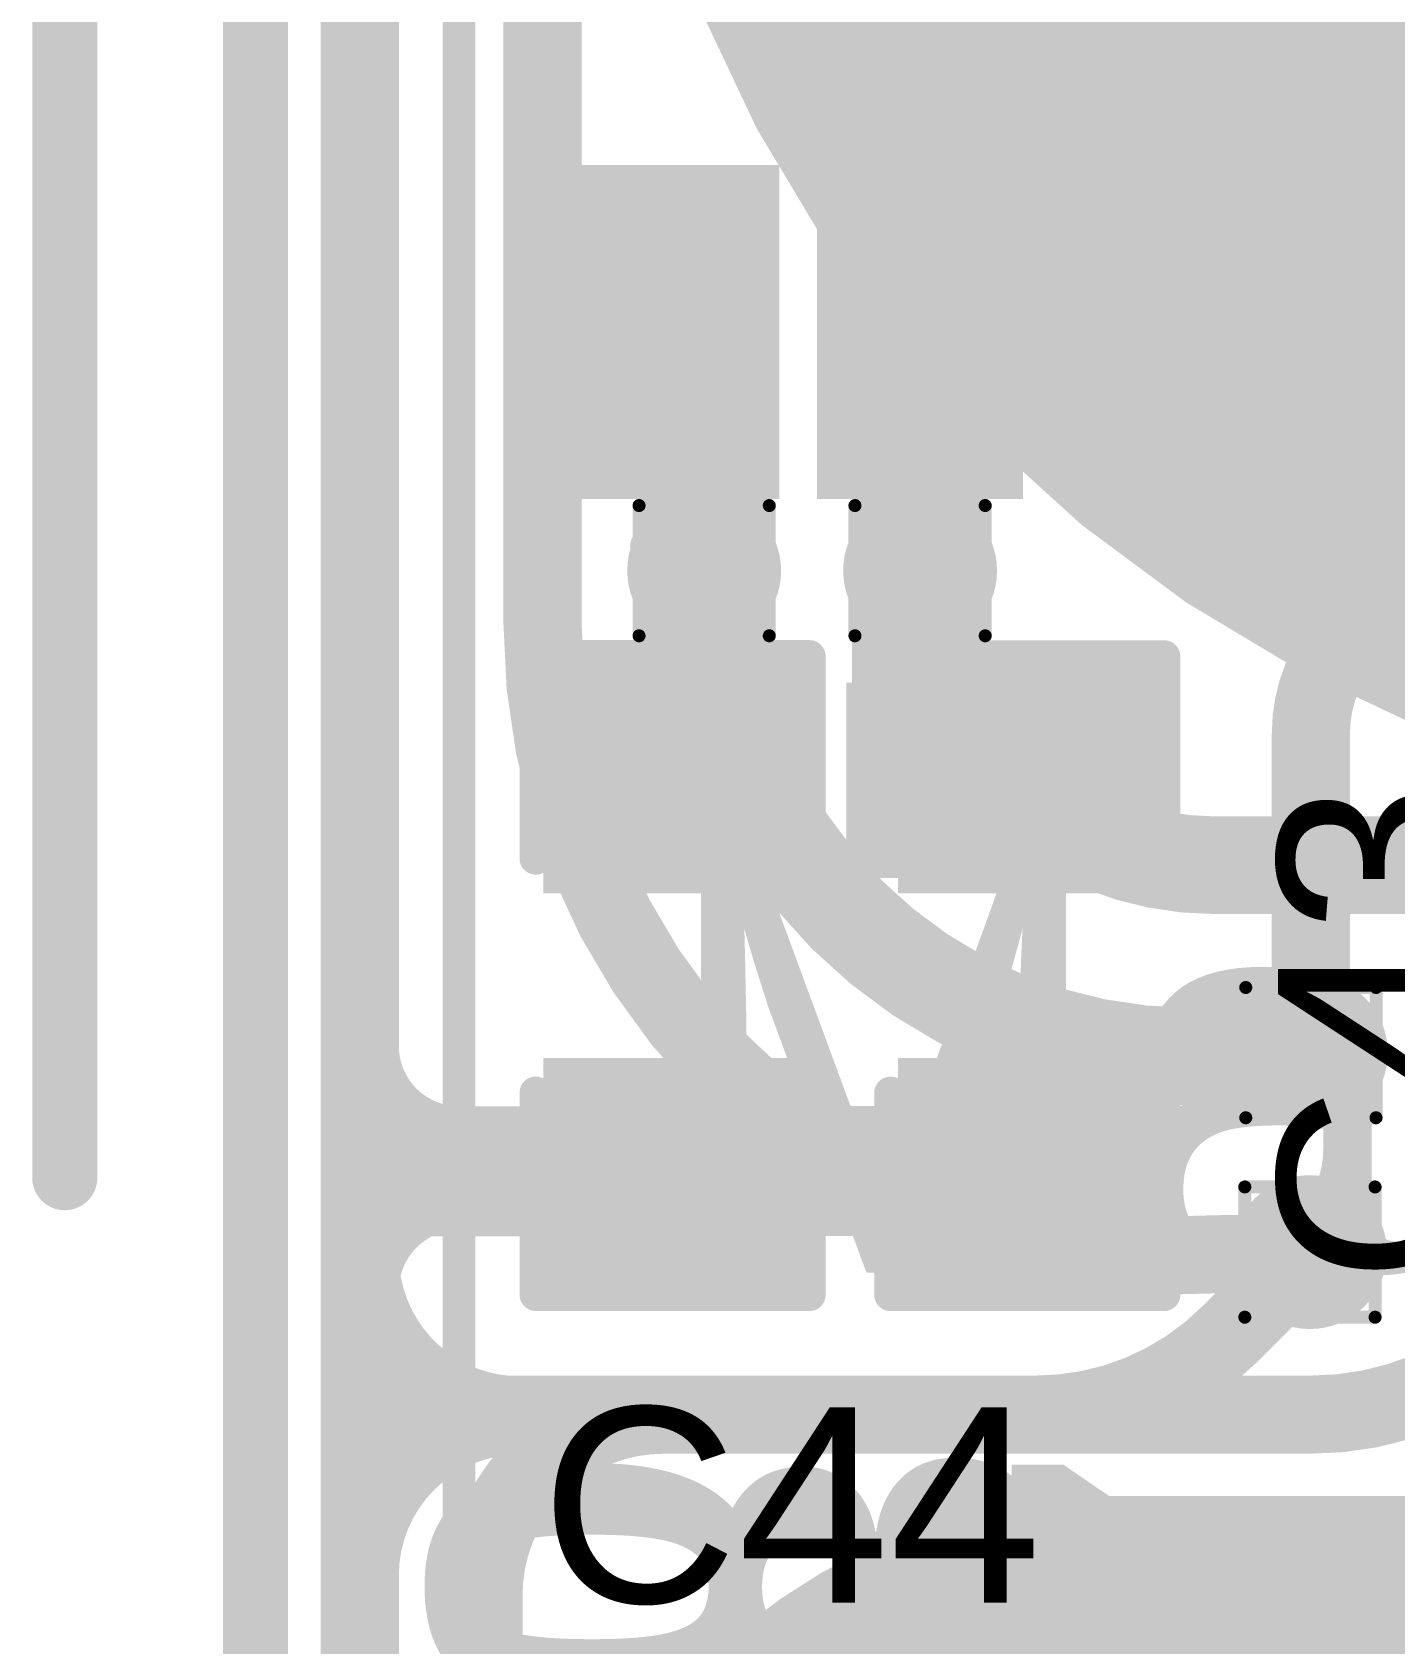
# Model space of a CAD drawing. Header units: inches. Extents: x -17 to 443, y -40 to 218.
# Drawn here: x -2.65 to 2.66, y 15.25 to 21.54 of the extents above; entities that cross this region are included whole.
import ezdxf

# ---------------------------------------------------------------- set-up
doc = ezdxf.new("R2010")
doc.units = ezdxf.units.IN
for name, color, linetype in [('Board Outline', 216, 'Continuous'), ('Bottom Layer', 5, 'Continuous'), ('Bottom Overlay', 54, 'Continuous'), ('Bottom Paste', 16, 'Continuous'), ('Bottom Solder', 6, 'Continuous'), ('Dimension', 6, 'Continuous'), ('Drill Drawing', 1, 'Continuous'), ('Fabrication', 76, 'Continuous'), ('Top Layer', 1, 'Continuous'), ('Top Overlay', 2, 'Continuous'), ('Top Paste', 8, 'Continuous'), ('Top Solder', 216, 'Continuous'), ('Via Holes', 16, 'Continuous')]:
    doc.layers.add(name, color=color, linetype=linetype)
doc.styles.add('Arial', font='', dxfattribs={"height": 0.2})
doc.styles.add('Arial Black_Bold', font='', dxfattribs={"height": 0.2})
doc.styles.get('Arial').set_extended_font_data('Arial')
doc.styles.get('Arial Black_Bold').set_extended_font_data('Arial Black', bold=True)

# ---------------------------------------------------------------- blocks, each defined once
blk = doc.blocks.new('SEMG_PAD_B_64')
at = {"layer": 'Bottom Layer'}
h = blk.add_hatch(color=5, dxfattribs=at)
edge = h.paths.add_edge_path()
edge.add_arc((-3.14997338, 0.0128143), 2.09999834, 90, 270)
edge.add_line((-3.14997338, -2.08718404), (3.150029259999999, -2.08718404))
edge.add_arc((3.15002926, 0.0128143), 2.09999834, 270, 450)
edge.add_line((3.15002926, 2.11281264), (-3.14997338, 2.11281264))
h = blk.add_hatch(color=5, dxfattribs=at)
edge = h.paths.add_edge_path()
edge.add_arc((2.794e-05, -9.98718602), 5.00000016, 0, 360)
at = {"layer": 'Bottom Paste'}
h = blk.add_hatch(color=16, dxfattribs=at)
edge = h.paths.add_edge_path()
edge.add_arc((-3.14997338, 0.0128143), 2.09999834, 90, 270)
edge.add_line((-3.14997338, -2.08718404), (3.150029259999999, -2.08718404))
edge.add_arc((3.15002926, 0.0128143), 2.09999834, 270, 450)
edge.add_line((3.15002926, 2.11281264), (-3.14997338, 2.11281264))
h = blk.add_hatch(color=16, dxfattribs=at)
edge = h.paths.add_edge_path()
edge.add_arc((2.794e-05, -9.98718602), 5.00000016, 0, 360)
at = {"layer": 'Bottom Solder'}
h = blk.add_hatch(color=6, dxfattribs=at)
edge = h.paths.add_edge_path()
edge.add_arc((-3.14997338, 0.0128143), 2.20159834, 90, 270)
edge.add_line((-3.14997338, -2.18878404), (3.150029259999999, -2.18878404))
edge.add_arc((3.15002926, 0.0128143), 2.20159834, 270, 450)
edge.add_line((3.15002926, 2.21441264), (-3.14997338, 2.21441264))
h = blk.add_hatch(color=6, dxfattribs=at)
edge = h.paths.add_edge_path()
edge.add_arc((2.794e-05, -9.98718602), 5.10160016, 0, 360)
at = {"layer": 'Bottom Overlay'}
blk.add_lwpolyline([(5.683262699999999, 10.96579468, 0.127, 0.127, 0), (5.683262699999999, -10.96562958, 0.127, 0.127, 0)], format="xyseb", dxfattribs=at)
blk = doc.blocks.new('SOT_23_5_69')
at = {"layer": 'Top Layer'}
for points in [[(-1.85000011, 1.25000004), (-0.74999977, 1.25000004), (-0.74999977, 0.65000124), (-1.85000011, 0.65000124)], [(0.74999977, 1.25000004), (1.85000011, 1.25000004), (1.85000011, 0.65000124), (0.74999977, 0.65000124)], [(-1.85000011, 0.2999994), (-0.74999977, 0.2999994), (-0.74999977, -0.2999994), (-1.85000011, -0.2999994)], [(-1.85000011, -0.65000124), (-0.74999977, -0.65000124), (-0.74999977, -1.25000004), (-1.85000011, -1.25000004)], [(0.74999977, -0.65000124), (1.85000011, -0.65000124), (1.85000011, -1.25000004), (0.74999977, -1.25000004)]]:
    blk.add_hatch(color=1, dxfattribs=at).paths.add_polyline_path(points)
at = {"layer": 'Top Paste'}
for points in [[(-1.85000011, 1.25000004), (-0.74999977, 1.25000004), (-0.74999977, 0.65000124), (-1.85000011, 0.65000124)], [(0.74999977, 1.25000004), (1.85000011, 1.25000004), (1.85000011, 0.65000124), (0.74999977, 0.65000124)], [(-1.85000011, 0.2999994), (-0.74999977, 0.2999994), (-0.74999977, -0.2999994), (-1.85000011, -0.2999994)], [(-1.85000011, -0.65000124), (-0.74999977, -0.65000124), (-0.74999977, -1.25000004), (-1.85000011, -1.25000004)], [(0.74999977, -0.65000124), (1.85000011, -0.65000124), (1.85000011, -1.25000004), (0.74999977, -1.25000004)]]:
    blk.add_hatch(color=8, dxfattribs=at).paths.add_polyline_path(points)
at = {"layer": 'Top Solder'}
for points in [[(-1.95160011, 1.35160004), (-0.6483997699999999, 1.35160004), (-0.6483997699999999, 0.54840124), (-1.95160011, 0.54840124)], [(0.6483997699999999, 1.35160004), (1.95160011, 1.35160004), (1.95160011, 0.54840124), (0.6483997699999999, 0.54840124)], [(-1.95160011, 0.4015993999999999), (-0.6483997699999999, 0.4015993999999999), (-0.6483997699999999, -0.4015993999999999), (-1.95160011, -0.4015993999999999)], [(-1.95160011, -0.54840124), (-0.6483997699999999, -0.54840124), (-0.6483997699999999, -1.35160004), (-1.95160011, -1.35160004)], [(0.6483997699999999, -0.54840124), (1.95160011, -0.54840124), (1.95160011, -1.35160004), (0.6483997699999999, -1.35160004)]]:
    blk.add_hatch(color=216, dxfattribs=at).paths.add_polyline_path(points)
at = {"layer": 'Top Overlay'}
for points in [[(-0.87900256, 1.4986, 0.127, 0.127, 0), (-0.87900256, 1.3986002, 0.127, 0.127, 0)], [(-0.87900256, 1.4986, 0.127, 0.127, 0), (0.8735949, 1.4986, 0.127, 0.127, 0)], [(0.8735949, 1.4986, 0.127, 0.127, 0), (0.8735974400000001, 1.3986002, 0.127, 0.127, 0)], [(-2.1336, 1.0668, 0.127, 0.127, 0), (-2.1336, 0.8128, 0.127, 0.127, 0)], [(-2.1336, 1.0668, 0.127, 0.127, 0), (-2.0066, 0.9397999999999999, 0.127, 0.127, 0)], [(-2.0066, 0.9397999999999999, 0.127, 0.127, 0), (-2.1336, 0.8128, 0.127, 0.127, 0)], [(0.88000078, 0.43999912, 0.127, 0.127, 0), (0.8800033199999999, -0.41800018, 0.127, 0.127, 0)], [(-0.87900256, -1.3986002, 0.127, 0.127, 0), (-0.87900256, -1.4986, 0.127, 0.127, 0)], [(0.8735974400000001, -1.3986002, 0.127, 0.127, 0), (0.8735949, -1.4986, 0.127, 0.127, 0)], [(-0.87900256, -1.4986, 0.127, 0.127, 0), (0.8735949, -1.4986, 0.127, 0.127, 0)]]:
    blk.add_lwpolyline(points, format="xyseb", dxfattribs=at)
for points in [[(-0.9107525599999998, 1.4986, 0.0635, 0.0635, 1), (-0.8472525599999999, 1.4986, 0.0635, 0.0635, 1)], [(-0.9107525599999998, 1.4986, 0.0635, 0.0635, 1), (-0.8472525599999999, 1.4986, 0.0635, 0.0635, 1)], [(0.8418448999999999, 1.4986, 0.0635, 0.0635, 1), (0.9053449, 1.4986, 0.0635, 0.0635, 1)], [(0.8418448999999999, 1.4986, 0.0635, 0.0635, 1), (0.9053449, 1.4986, 0.0635, 0.0635, 1)], [(-0.9107525599999998, 1.3986002, 0.0635, 0.0635, 1), (-0.8472525599999999, 1.3986002, 0.0635, 0.0635, 1)], [(0.84184744, 1.3986002, 0.0635, 0.0635, 1), (0.9053474399999999, 1.3986002, 0.0635, 0.0635, 1)], [(-2.16535, 1.0668, 0.0635, 0.0635, 1), (-2.10185, 1.0668, 0.0635, 0.0635, 1)], [(-2.16535, 1.0668, 0.0635, 0.0635, 1), (-2.10185, 1.0668, 0.0635, 0.0635, 1)], [(-2.03835, 0.9397999999999999, 0.0635, 0.0635, 1), (-1.97485, 0.9397999999999999, 0.0635, 0.0635, 1)], [(-2.03835, 0.9397999999999999, 0.0635, 0.0635, 1), (-1.97485, 0.9397999999999999, 0.0635, 0.0635, 1)], [(-2.16535, 0.8128, 0.0635, 0.0635, 1), (-2.10185, 0.8128, 0.0635, 0.0635, 1)], [(-2.16535, 0.8128, 0.0635, 0.0635, 1), (-2.10185, 0.8128, 0.0635, 0.0635, 1)], [(0.84825078, 0.43999912, 0.0635, 0.0635, 1), (0.91175078, 0.43999912, 0.0635, 0.0635, 1)], [(0.8482533200000001, -0.41800018, 0.0635, 0.0635, 1), (0.9117533199999999, -0.41800018, 0.0635, 0.0635, 1)], [(-0.9107525599999998, -1.3986002, 0.0635, 0.0635, 1), (-0.8472525599999999, -1.3986002, 0.0635, 0.0635, 1)], [(0.84184744, -1.3986002, 0.0635, 0.0635, 1), (0.9053474399999999, -1.3986002, 0.0635, 0.0635, 1)], [(-0.9107525599999998, -1.4986, 0.0635, 0.0635, 1), (-0.8472525599999999, -1.4986, 0.0635, 0.0635, 1)], [(-0.9107525599999998, -1.4986, 0.0635, 0.0635, 1), (-0.8472525599999999, -1.4986, 0.0635, 0.0635, 1)], [(0.8418448999999999, -1.4986, 0.0635, 0.0635, 1), (0.9053449, -1.4986, 0.0635, 0.0635, 1)], [(0.8418448999999999, -1.4986, 0.0635, 0.0635, 1), (0.9053449, -1.4986, 0.0635, 0.0635, 1)]]:
    blk.add_lwpolyline(points, format="xyseb", close=True, dxfattribs=at)
blk = doc.blocks.new('T____P____SMD_3_P____204')
at = {"layer": 'Top Solder'}
h = blk.add_hatch(color=216, dxfattribs=at)
edge = h.paths.add_edge_path()
edge.add_arc((-0.9999992699999999, 0), 1.10160054, 90, 270)
edge.add_line((-0.9999992700000001, -1.10160054), (0.9999992699999997, -1.10160054))
edge.add_arc((0.9999992699999999, 0), 1.10160054, 270, 450)
edge.add_line((0.99999927, 1.10160054), (-0.9999992699999998, 1.10160054))
blk = doc.blocks.new('C___0603_219')
at = {"layer": 'Top Layer'}
for points in [[(-0.3809999999999999, 0.4445), (-0.3809999999999999, -0.4445), (-1.143, -0.4445), (-1.143, 0.4445)], [(1.143, 0.4445), (1.143, -0.4445), (0.3809999999999999, -0.4445), (0.3809999999999999, 0.4445)]]:
    blk.add_hatch(color=1, dxfattribs=at).paths.add_polyline_path(points)
at = {"layer": 'Top Paste'}
for points in [[(-0.3809999999999999, 0.4445), (-0.3809999999999999, -0.4445), (-1.143, -0.4445), (-1.143, 0.4445)], [(1.143, 0.4445), (1.143, -0.4445), (0.3809999999999999, -0.4445), (0.3809999999999999, 0.4445)]]:
    blk.add_hatch(color=8, dxfattribs=at).paths.add_polyline_path(points)
at = {"layer": 'Top Solder'}
for points in [[(-0.3210001199999999, 0.50449988), (-0.3210001199999999, -0.50449988), (-1.20299988, -0.50449988), (-1.20299988, 0.50449988)], [(1.20299988, 0.50449988), (1.20299988, -0.50449988), (0.3210001199999999, -0.50449988), (0.3210001199999999, 0.50449988)]]:
    blk.add_hatch(color=216, dxfattribs=at).paths.add_polyline_path(points)
at = {"layer": 'Top Overlay'}
for points in [[(-0.4571999999999999, 0.5334, 0.127, 0.127, 0), (-1.2446, 0.5334, 0.127, 0.127, 0)], [(-1.2446, -0.5334, 0.127, 0.127, 0), (-1.2446, 0.5334, 0.127, 0.127, 0)], [(1.2446, 0.5334, 0.127, 0.127, 0), (0.4571999999999999, 0.5334, 0.127, 0.127, 0)], [(1.2446, -0.5334, 0.127, 0.127, 0), (1.2446, 0.5334, 0.127, 0.127, 0)], [(-0.4571999999999999, -0.5334, 0.127, 0.127, 0), (-1.2446, -0.5334, 0.127, 0.127, 0)], [(1.2446, -0.5334, 0.127, 0.127, 0), (0.4571999999999999, -0.5334, 0.127, 0.127, 0)]]:
    blk.add_lwpolyline(points, format="xyseb", dxfattribs=at)
for points in [[(-1.27635, 0.5334, 0.0635, 0.0635, 1), (-1.21285, 0.5334, 0.0635, 0.0635, 1)], [(-1.27635, 0.5334, 0.0635, 0.0635, 1), (-1.21285, 0.5334, 0.0635, 0.0635, 1)], [(-0.4889499999999999, 0.5334, 0.0635, 0.0635, 1), (-0.42545, 0.5334, 0.0635, 0.0635, 1)], [(0.42545, 0.5334, 0.0635, 0.0635, 1), (0.4889499999999999, 0.5334, 0.0635, 0.0635, 1)], [(1.21285, 0.5334, 0.0635, 0.0635, 1), (1.27635, 0.5334, 0.0635, 0.0635, 1)], [(1.21285, 0.5334, 0.0635, 0.0635, 1), (1.27635, 0.5334, 0.0635, 0.0635, 1)], [(-1.27635, -0.5334, 0.0635, 0.0635, 1), (-1.21285, -0.5334, 0.0635, 0.0635, 1)], [(-1.27635, -0.5334, 0.0635, 0.0635, 1), (-1.21285, -0.5334, 0.0635, 0.0635, 1)], [(-0.4889499999999999, -0.5334, 0.0635, 0.0635, 1), (-0.42545, -0.5334, 0.0635, 0.0635, 1)], [(0.42545, -0.5334, 0.0635, 0.0635, 1), (0.4889499999999999, -0.5334, 0.0635, 0.0635, 1)], [(1.21285, -0.5334, 0.0635, 0.0635, 1), (1.27635, -0.5334, 0.0635, 0.0635, 1)], [(1.21285, -0.5334, 0.0635, 0.0635, 1), (1.27635, -0.5334, 0.0635, 0.0635, 1)]]:
    blk.add_lwpolyline(points, format="xyseb", close=True, dxfattribs=at)
blk = doc.blocks.new('C___0603_220')
at = {"layer": 'Top Layer'}
for points in [[(-0.3809999999999999, 0.4445), (-0.3809999999999999, -0.4445), (-1.143, -0.4445), (-1.143, 0.4445)], [(1.143, 0.4445), (1.143, -0.4445), (0.3809999999999999, -0.4445), (0.3809999999999999, 0.4445)]]:
    blk.add_hatch(color=1, dxfattribs=at).paths.add_polyline_path(points)
at = {"layer": 'Top Paste'}
for points in [[(-0.3809999999999999, 0.4445), (-0.3809999999999999, -0.4445), (-1.143, -0.4445), (-1.143, 0.4445)], [(1.143, 0.4445), (1.143, -0.4445), (0.3809999999999999, -0.4445), (0.3809999999999999, 0.4445)]]:
    blk.add_hatch(color=8, dxfattribs=at).paths.add_polyline_path(points)
at = {"layer": 'Top Solder'}
for points in [[(-0.3210001199999999, 0.50449988), (-0.3210001199999999, -0.50449988), (-1.20299988, -0.50449988), (-1.20299988, 0.50449988)], [(1.20299988, 0.50449988), (1.20299988, -0.50449988), (0.3210001199999999, -0.50449988), (0.3210001199999999, 0.50449988)]]:
    blk.add_hatch(color=216, dxfattribs=at).paths.add_polyline_path(points)
at = {"layer": 'Top Overlay'}
for points in [[(-1.2446, 0.5334, 0.127, 0.127, 0), (-1.2446, -0.5334, 0.127, 0.127, 0)], [(-1.2446, 0.5334, 0.127, 0.127, 0), (-0.4571999999999999, 0.5334, 0.127, 0.127, 0)], [(0.4571999999999999, 0.5334, 0.127, 0.127, 0), (1.2446, 0.5334, 0.127, 0.127, 0)], [(1.2446, 0.5334, 0.127, 0.127, 0), (1.2446, -0.5334, 0.127, 0.127, 0)], [(-1.2446, -0.5334, 0.127, 0.127, 0), (-0.4571999999999999, -0.5334, 0.127, 0.127, 0)], [(0.4571999999999999, -0.5334, 0.127, 0.127, 0), (1.2446, -0.5334, 0.127, 0.127, 0)]]:
    blk.add_lwpolyline(points, format="xyseb", dxfattribs=at)
for points in [[(-1.27635, 0.5334, 0.0635, 0.0635, 1), (-1.21285, 0.5334, 0.0635, 0.0635, 1)], [(-1.27635, 0.5334, 0.0635, 0.0635, 1), (-1.21285, 0.5334, 0.0635, 0.0635, 1)], [(-0.4889499999999999, 0.5334, 0.0635, 0.0635, 1), (-0.42545, 0.5334, 0.0635, 0.0635, 1)], [(0.42545, 0.5334, 0.0635, 0.0635, 1), (0.4889499999999999, 0.5334, 0.0635, 0.0635, 1)], [(1.21285, 0.5334, 0.0635, 0.0635, 1), (1.27635, 0.5334, 0.0635, 0.0635, 1)], [(1.21285, 0.5334, 0.0635, 0.0635, 1), (1.27635, 0.5334, 0.0635, 0.0635, 1)], [(-1.27635, -0.5334, 0.0635, 0.0635, 1), (-1.21285, -0.5334, 0.0635, 0.0635, 1)], [(-1.27635, -0.5334, 0.0635, 0.0635, 1), (-1.21285, -0.5334, 0.0635, 0.0635, 1)], [(-0.4889499999999999, -0.5334, 0.0635, 0.0635, 1), (-0.42545, -0.5334, 0.0635, 0.0635, 1)], [(0.42545, -0.5334, 0.0635, 0.0635, 1), (0.4889499999999999, -0.5334, 0.0635, 0.0635, 1)], [(1.21285, -0.5334, 0.0635, 0.0635, 1), (1.27635, -0.5334, 0.0635, 0.0635, 1)], [(1.21285, -0.5334, 0.0635, 0.0635, 1), (1.27635, -0.5334, 0.0635, 0.0635, 1)]]:
    blk.add_lwpolyline(points, format="xyseb", close=True, dxfattribs=at)
blk = doc.blocks.new('C___0603_221')
at = {"layer": 'Top Layer'}
for points in [[(-0.3809999999999999, 0.4445), (-0.3809999999999999, -0.4445), (-1.143, -0.4445), (-1.143, 0.4445)], [(1.143, 0.4445), (1.143, -0.4445), (0.3809999999999999, -0.4445), (0.3809999999999999, 0.4445)]]:
    blk.add_hatch(color=1, dxfattribs=at).paths.add_polyline_path(points)
at = {"layer": 'Top Paste'}
for points in [[(-0.3809999999999999, 0.4445), (-0.3809999999999999, -0.4445), (-1.143, -0.4445), (-1.143, 0.4445)], [(1.143, 0.4445), (1.143, -0.4445), (0.3809999999999999, -0.4445), (0.3809999999999999, 0.4445)]]:
    blk.add_hatch(color=8, dxfattribs=at).paths.add_polyline_path(points)
at = {"layer": 'Top Solder'}
for points in [[(-0.3210001199999999, 0.50449988), (-0.3210001199999999, -0.50449988), (-1.20299988, -0.50449988), (-1.20299988, 0.50449988)], [(1.20299988, 0.50449988), (1.20299988, -0.50449988), (0.3210001199999999, -0.50449988), (0.3210001199999999, 0.50449988)]]:
    blk.add_hatch(color=216, dxfattribs=at).paths.add_polyline_path(points)
at = {"layer": 'Top Overlay'}
for points in [[(-1.2446, 0.5334, 0.127, 0.127, 0), (-0.4571999999999999, 0.5334, 0.127, 0.127, 0)], [(-1.2446, 0.5334, 0.127, 0.127, 0), (-1.2446, -0.5334, 0.127, 0.127, 0)], [(0.4571999999999999, 0.5334, 0.127, 0.127, 0), (1.2446, 0.5334, 0.127, 0.127, 0)], [(1.2446, 0.5334, 0.127, 0.127, 0), (1.2446, -0.5334, 0.127, 0.127, 0)], [(-1.2446, -0.5334, 0.127, 0.127, 0), (-0.4571999999999999, -0.5334, 0.127, 0.127, 0)], [(0.4571999999999999, -0.5334, 0.127, 0.127, 0), (1.2446, -0.5334, 0.127, 0.127, 0)]]:
    blk.add_lwpolyline(points, format="xyseb", dxfattribs=at)
for points in [[(-1.27635, 0.5334, 0.0635, 0.0635, 1), (-1.21285, 0.5334, 0.0635, 0.0635, 1)], [(-1.27635, 0.5334, 0.0635, 0.0635, 1), (-1.21285, 0.5334, 0.0635, 0.0635, 1)], [(-0.4889499999999999, 0.5334, 0.0635, 0.0635, 1), (-0.42545, 0.5334, 0.0635, 0.0635, 1)], [(0.42545, 0.5334, 0.0635, 0.0635, 1), (0.4889499999999999, 0.5334, 0.0635, 0.0635, 1)], [(1.21285, 0.5334, 0.0635, 0.0635, 1), (1.27635, 0.5334, 0.0635, 0.0635, 1)], [(1.21285, 0.5334, 0.0635, 0.0635, 1), (1.27635, 0.5334, 0.0635, 0.0635, 1)], [(-1.27635, -0.5334, 0.0635, 0.0635, 1), (-1.21285, -0.5334, 0.0635, 0.0635, 1)], [(-1.27635, -0.5334, 0.0635, 0.0635, 1), (-1.21285, -0.5334, 0.0635, 0.0635, 1)], [(-0.4889499999999999, -0.5334, 0.0635, 0.0635, 1), (-0.42545, -0.5334, 0.0635, 0.0635, 1)], [(0.42545, -0.5334, 0.0635, 0.0635, 1), (0.4889499999999999, -0.5334, 0.0635, 0.0635, 1)], [(1.21285, -0.5334, 0.0635, 0.0635, 1), (1.27635, -0.5334, 0.0635, 0.0635, 1)], [(1.21285, -0.5334, 0.0635, 0.0635, 1), (1.27635, -0.5334, 0.0635, 0.0635, 1)]]:
    blk.add_lwpolyline(points, format="xyseb", close=True, dxfattribs=at)

msp = doc.modelspace()

# ---------------------------------------------------------------- hatches: boundary and pattern name
at = {"layer": 'Bottom Layer'}
h = msp.add_hatch(color=5, dxfattribs=at)
edge = h.paths.add_edge_path()
edge.add_arc((-0.02831084, 19.43651942), 0.2999994, 0, 360)
h = msp.add_hatch(color=5, dxfattribs=at)
edge = h.paths.add_edge_path()
edge.add_arc((0.8137347199999999, 19.43651942), 0.2999994, 0, 360)
h = msp.add_hatch(color=5, dxfattribs=at)
edge = h.paths.add_edge_path()
edge.add_arc((2.33773472, 17.5571023), 0.2999994, 0, 360)
h = msp.add_hatch(color=5, dxfattribs=at)
edge = h.paths.add_edge_path()
edge.add_arc((2.33403394, 16.77931366), 0.2999994, 0, 360)
at = {"layer": 'Top Layer'}
for points in [[(-0.43626532, 19.81747624), (0.25668224, 19.81747624), (0.25668224, 20.91747912), (-0.43626532, 20.91747912)], [(0.52559712, 18.23827442), (1.67623236, 18.23827442), (1.67623236, 19.00027442), (0.52559712, 19.00027442)]]:
    msp.add_hatch(color=1, dxfattribs=at).paths.add_polyline_path(points)
h = msp.add_hatch(color=1, dxfattribs=at)
edge = h.paths.add_edge_path()
edge.add_arc((-0.02831084, 19.43651942), 0.2999994, 0, 360)
h = msp.add_hatch(color=1, dxfattribs=at)
edge = h.paths.add_edge_path()
edge.add_arc((0.8137347199999999, 19.43651942), 0.2999994, 0, 360)
h = msp.add_hatch(color=1, dxfattribs=at)
edge = h.paths.add_edge_path()
edge.add_arc((2.33773472, 17.5571023), 0.2999994, 0, 360)
h = msp.add_hatch(color=1, dxfattribs=at)
edge = h.paths.add_edge_path()
edge.add_arc((2.33403394, 16.77931366), 0.2999994, 0, 360)
at = {"layer": 'Via Holes'}
h = msp.add_hatch(color=7, dxfattribs=at)
edge = h.paths.add_edge_path()
edge.add_arc((-0.02831084, 19.43651942), 0.1499997, 0, 360)
h = msp.add_hatch(color=7, dxfattribs=at)
edge = h.paths.add_edge_path()
edge.add_arc((0.8137347199999999, 19.43651942), 0.1499997, 0, 360)
h = msp.add_hatch(color=7, dxfattribs=at)
edge = h.paths.add_edge_path()
edge.add_arc((2.33773472, 17.5571023), 0.1499997, 0, 360)
h = msp.add_hatch(color=7, dxfattribs=at)
edge = h.paths.add_edge_path()
edge.add_arc((2.33403394, 16.77931366), 0.1499997, 0, 360)

# ---------------------------------------------------------------- linework, layer by layer
at = {"layer": 'Board Outline'}
msp.add_lwpolyline([(-1.77794412, 2.64836656, 0.127, 0.127, 0), (-1.7777841, 24.50402262, 0.127, 0.127, 0)], format="xyseb", dxfattribs=at)
at = {"layer": 'Bottom Layer'}
for points in [[(-1.3713968, 16.7669464, 0.3048, 0.3048, 0), (-1.3713968, 24.8125742, 0.3048, 0.3048, 0)], [(-0.6585102399999999, 19.22757394, 0.3048, 0.3048, 0), (-0.6585102399999999, 24.6300625, 0.3048, 0.3048, 0)], [(1.86627262, 17.54193596, 0.3809999999999999, 0.3809999999999999, -0.4142135623730951), (-0.02831084, 19.43651942, 0.3809999999999999, 0.3809999999999999, 0)], [(1.96231764, 18.2879365, 0.3809999999999999, 0.3809999999999999, -0.4142135623730951), (0.8137347199999999, 19.43651942, 0.3809999999999999, 0.3809999999999999, 0)], [(1.98424546, 16.77110184, 0.3048, 0.3048, -0.4357695006468923), (-0.6585127799999999, 19.22757394, 0.3048, 0.3048, 0)], [(1.96231764, 18.2879365, 0.3809999999999999, 0.3809999999999999, 0), (2.99195236, 18.2879365, 0.3809999999999999, 0.3809999999999999, 0)], [(1.86627262, 17.54193596, 0.3809999999999999, 0.3809999999999999, 0), (1.86904376, 17.54197406, 0.3809999999999999, 0.3809999999999999, 0)], [(1.87280804, 17.54205026, 0.3809999999999999, 0.3809999999999999, -0.002470408337250685), (1.86904376, 17.5419766, 0.3809999999999999, 0.3809999999999999, 0)], [(1.87280804, 17.54204772, 0.3809999999999999, 0.3809999999999999, 0), (2.33773472, 17.55341422, 0.3809999999999999, 0.3809999999999999, 0)], [(2.33773472, 17.55341422, 0.3809999999999999, 0.3809999999999999, 0), (2.33773472, 17.5571023, 0.3809999999999999, 0.3809999999999999, 0)], [(-1.3713968, 15.51878532, 0.3048, 0.3048, 0), (-1.3713968, 16.7669464, 0.3048, 0.3048, 0)], [(-0.8036763199999999, 16.14541602, 0.3048, 0.3048, -0.3879676943921401), (-1.3713968, 16.7669464, 0.3048, 0.3048, 0)], [(1.98424546, 16.77110184, 0.3048, 0.3048, 0), (1.98426578, 16.77110184, 0.3048, 0.3048, 0)], [(1.98426578, 16.77110184, 0.3048, 0.3048, 0), (2.33407712, 16.77556716, 0.3048, 0.3048, 0)], [(2.33403394, 16.77561034, 0.3048, 0.3048, 0), (2.33403394, 16.77931366, 0.3048, 0.3048, 0)], [(2.33403394, 16.77561034, 0.3048, 0.3048, 0), (2.33407712, 16.77556716, 0.3048, 0.3048, 0)], [(3.17224918, 16.490696, 0.3048, 0.3048, -0.198706667158914), (2.33773472, 16.14541602, 0.3048, 0.3048, 0)], [(-1.3713968, 15.51878532, 0.3048, 0.3048, -0.4142135623730951), (-0.74731626, 16.14286586, 0.3048, 0.3048, 0)], [(-1.25786642, 16.14541602, 0.3048, 0.3048, 0), (-0.8036763199999999, 16.14541602, 0.3048, 0.3048, 0)], [(-0.8036763199999999, 16.14541602, 0.3048, 0.3048, 0), (2.33773472, 16.14541602, 0.3048, 0.3048, 0)], [(-0.74731626, 16.14286586, 0.3048, 0.3048, -0.02261207417717864), (-0.8036763199999999, 16.14541602, 0.3048, 0.3048, 0)], [(-1.3713968, 11.10812612, 0.3048, 0.3048, 0), (-1.3713968, 15.51878532, 0.3048, 0.3048, 0)]]:
    msp.add_lwpolyline(points, format="xyseb", dxfattribs=at)
for points in [[(-0.12356084, 19.43651942, 0.1905, 0.1905, 1), (0.06693916, 19.43651942, 0.1905, 0.1905, 1)], [(0.71848472, 19.43651942, 0.1905, 0.1905, 1), (0.90898472, 19.43651942, 0.1905, 0.1905, 1)], [(-0.73471278, 19.22757394, 0.1524, 0.1524, 1), (-0.58231278, 19.22757394, 0.1524, 0.1524, 1)], [(-0.73471024, 19.22757394, 0.1524, 0.1524, 1), (-0.58231024, 19.22757394, 0.1524, 0.1524, 1)], [(1.86706764, 18.2879365, 0.1905, 0.1905, 1), (2.05756764, 18.2879365, 0.1905, 0.1905, 1)], [(1.86706764, 18.2879365, 0.1905, 0.1905, 1), (2.05756764, 18.2879365, 0.1905, 0.1905, 1)], [(1.77102262, 17.54193596, 0.1905, 0.1905, 1), (1.96152262, 17.54193596, 0.1905, 0.1905, 1)], [(1.77102262, 17.54193596, 0.1905, 0.1905, 1), (1.96152262, 17.54193596, 0.1905, 0.1905, 1)], [(1.77379376, 17.5419766, 0.1905, 0.1905, 1), (1.96429376, 17.5419766, 0.1905, 0.1905, 1)], [(1.77379376, 17.54197406, 0.1905, 0.1905, 1), (1.96429376, 17.54197406, 0.1905, 0.1905, 1)], [(1.77755804, 17.54205026, 0.1905, 0.1905, 1), (1.96805804, 17.54205026, 0.1905, 0.1905, 1)], [(1.77755804, 17.54204772, 0.1905, 0.1905, 1), (1.96805804, 17.54204772, 0.1905, 0.1905, 1)], [(2.24248472, 17.5571023, 0.1905, 0.1905, 1), (2.43298472, 17.5571023, 0.1905, 0.1905, 1)], [(2.24248472, 17.55341422, 0.1905, 0.1905, 1), (2.43298472, 17.55341422, 0.1905, 0.1905, 1)], [(2.24248472, 17.55341422, 0.1905, 0.1905, 1), (2.43298472, 17.55341422, 0.1905, 0.1905, 1)], [(-1.4475968, 16.7669464, 0.1524, 0.1524, 1), (-1.2951968, 16.7669464, 0.1524, 0.1524, 1)], [(-1.4475968, 16.7669464, 0.1524, 0.1524, 1), (-1.2951968, 16.7669464, 0.1524, 0.1524, 1)], [(-1.4475968, 16.7669464, 0.1524, 0.1524, 1), (-1.2951968, 16.7669464, 0.1524, 0.1524, 1)], [(1.90804546, 16.77110184, 0.1524, 0.1524, 1), (2.06044546, 16.77110184, 0.1524, 0.1524, 1)], [(1.90804546, 16.77110184, 0.1524, 0.1524, 1), (2.06044546, 16.77110184, 0.1524, 0.1524, 1)], [(1.90806578, 16.77110184, 0.1524, 0.1524, 1), (2.06046578, 16.77110184, 0.1524, 0.1524, 1)], [(1.90806578, 16.77110184, 0.1524, 0.1524, 1), (2.06046578, 16.77110184, 0.1524, 0.1524, 1)], [(2.25783394, 16.77931366, 0.1524, 0.1524, 1), (2.41023394, 16.77931366, 0.1524, 0.1524, 1)], [(2.25783394, 16.77561034, 0.1524, 0.1524, 1), (2.41023394, 16.77561034, 0.1524, 0.1524, 1)], [(2.25783394, 16.77561034, 0.1524, 0.1524, 1), (2.41023394, 16.77561034, 0.1524, 0.1524, 1)], [(2.25787712, 16.77556716, 0.1524, 0.1524, 1), (2.41027712, 16.77556716, 0.1524, 0.1524, 1)], [(2.25787712, 16.77556716, 0.1524, 0.1524, 1), (2.41027712, 16.77556716, 0.1524, 0.1524, 1)], [(-1.33406642, 16.14541602, 0.1524, 0.1524, 1), (-1.18166642, 16.14541602, 0.1524, 0.1524, 1)], [(-0.8798763199999999, 16.14541602, 0.1524, 0.1524, 1), (-0.72747632, 16.14541602, 0.1524, 0.1524, 1)], [(-0.8798763199999999, 16.14541602, 0.1524, 0.1524, 1), (-0.72747632, 16.14541602, 0.1524, 0.1524, 1)], [(-0.8798763199999999, 16.14541602, 0.1524, 0.1524, 1), (-0.72747632, 16.14541602, 0.1524, 0.1524, 1)], [(-0.8798763199999999, 16.14541602, 0.1524, 0.1524, 1), (-0.72747632, 16.14541602, 0.1524, 0.1524, 1)], [(-0.8235162599999999, 16.14286586, 0.1524, 0.1524, 1), (-0.67111626, 16.14286586, 0.1524, 0.1524, 1)], [(-0.8235162599999999, 16.14286586, 0.1524, 0.1524, 1), (-0.67111626, 16.14286586, 0.1524, 0.1524, 1)], [(2.26153472, 16.14541602, 0.1524, 0.1524, 1), (2.41393472, 16.14541602, 0.1524, 0.1524, 1)], [(2.26153472, 16.14541602, 0.1524, 0.1524, 1), (2.41393472, 16.14541602, 0.1524, 0.1524, 1)], [(-1.4475968, 15.51878532, 0.1524, 0.1524, 1), (-1.2951968, 15.51878532, 0.1524, 0.1524, 1)], [(-1.4475968, 15.51878532, 0.1524, 0.1524, 1), (-1.2951968, 15.51878532, 0.1524, 0.1524, 1)], [(-1.4475968, 15.51878532, 0.1524, 0.1524, 1), (-1.2951968, 15.51878532, 0.1524, 0.1524, 1)]]:
    msp.add_lwpolyline(points, format="xyseb", close=True, dxfattribs=at)
at = {"layer": 'Dimension'}
msp.add_lwpolyline([(-2.52168152, 17.06951628, 0.254, 0.254, 0), (-2.52168152, 192.48185278, 0.254, 0.254, 0)], format="xyseb", dxfattribs=at)
msp.add_lwpolyline([(-2.58518152, 17.06951628, 0.127, 0.127, 1), (-2.45818152, 17.06951628, 0.127, 0.127, 1)], format="xyseb", close=True, dxfattribs=at)
at = {"layer": 'Drill Drawing'}
for points in [[(-0.28231084, 19.69051942, 0.0508, 0.0508, 0), (0.22568916, 19.69051942, 0.0508, 0.0508, 0)], [(-0.28231084, 19.18251942, 0.0508, 0.0508, 0), (-0.28231084, 19.69051942, 0.0508, 0.0508, 0)], [(0.22568916, 19.18251942, 0.0508, 0.0508, 0), (0.22568916, 19.69051942, 0.0508, 0.0508, 0)], [(0.5597347199999999, 19.69051942, 0.0508, 0.0508, 0), (1.06773472, 19.69051942, 0.0508, 0.0508, 0)], [(0.5597347199999999, 19.18251942, 0.0508, 0.0508, 0), (0.5597347199999999, 19.69051942, 0.0508, 0.0508, 0)], [(1.06773472, 19.18251942, 0.0508, 0.0508, 0), (1.06773472, 19.69051942, 0.0508, 0.0508, 0)], [(-0.28231084, 19.18251942, 0.0508, 0.0508, 0), (0.22568916, 19.18251942, 0.0508, 0.0508, 0)], [(0.5597347199999999, 19.18251942, 0.0508, 0.0508, 0), (1.06773472, 19.18251942, 0.0508, 0.0508, 0)], [(2.08373472, 17.8111023, 0.0508, 0.0508, 0), (2.59173472, 17.8111023, 0.0508, 0.0508, 0)], [(2.08373472, 17.3031023, 0.0508, 0.0508, 0), (2.08373472, 17.8111023, 0.0508, 0.0508, 0)], [(2.59173472, 17.3031023, 0.0508, 0.0508, 0), (2.59173472, 17.8111023, 0.0508, 0.0508, 0)], [(2.08373472, 17.3031023, 0.0508, 0.0508, 0), (2.59173472, 17.3031023, 0.0508, 0.0508, 0)], [(2.08003394, 17.03331366, 0.0508, 0.0508, 0), (2.58803394, 17.03331366, 0.0508, 0.0508, 0)], [(2.08003394, 16.52531366, 0.0508, 0.0508, 0), (2.08003394, 17.03331366, 0.0508, 0.0508, 0)], [(2.58803394, 16.52531366, 0.0508, 0.0508, 0), (2.58803394, 17.03331366, 0.0508, 0.0508, 0)], [(2.08003394, 16.52531366, 0.0508, 0.0508, 0), (2.58803394, 16.52531366, 0.0508, 0.0508, 0)]]:
    msp.add_lwpolyline(points, format="xyseb", dxfattribs=at)
for points in [[(-0.2950108399999999, 19.69051942, 0.0254, 0.0254, 1), (-0.26961084, 19.69051942, 0.0254, 0.0254, 1)], [(-0.2950108399999999, 19.69051942, 0.0254, 0.0254, 1), (-0.26961084, 19.69051942, 0.0254, 0.0254, 1)], [(0.21298916, 19.69051942, 0.0254, 0.0254, 1), (0.23838916, 19.69051942, 0.0254, 0.0254, 1)], [(0.21298916, 19.69051942, 0.0254, 0.0254, 1), (0.23838916, 19.69051942, 0.0254, 0.0254, 1)], [(0.54703472, 19.69051942, 0.0254, 0.0254, 1), (0.57243472, 19.69051942, 0.0254, 0.0254, 1)], [(0.54703472, 19.69051942, 0.0254, 0.0254, 1), (0.57243472, 19.69051942, 0.0254, 0.0254, 1)], [(1.05503472, 19.69051942, 0.0254, 0.0254, 1), (1.08043472, 19.69051942, 0.0254, 0.0254, 1)], [(1.05503472, 19.69051942, 0.0254, 0.0254, 1), (1.08043472, 19.69051942, 0.0254, 0.0254, 1)], [(-0.2950108399999999, 19.18251942, 0.0254, 0.0254, 1), (-0.26961084, 19.18251942, 0.0254, 0.0254, 1)], [(-0.2950108399999999, 19.18251942, 0.0254, 0.0254, 1), (-0.26961084, 19.18251942, 0.0254, 0.0254, 1)], [(0.21298916, 19.18251942, 0.0254, 0.0254, 1), (0.23838916, 19.18251942, 0.0254, 0.0254, 1)], [(0.21298916, 19.18251942, 0.0254, 0.0254, 1), (0.23838916, 19.18251942, 0.0254, 0.0254, 1)], [(0.54703472, 19.18251942, 0.0254, 0.0254, 1), (0.57243472, 19.18251942, 0.0254, 0.0254, 1)], [(0.54703472, 19.18251942, 0.0254, 0.0254, 1), (0.57243472, 19.18251942, 0.0254, 0.0254, 1)], [(1.05503472, 19.18251942, 0.0254, 0.0254, 1), (1.08043472, 19.18251942, 0.0254, 0.0254, 1)], [(1.05503472, 19.18251942, 0.0254, 0.0254, 1), (1.08043472, 19.18251942, 0.0254, 0.0254, 1)], [(2.07103472, 17.8111023, 0.0254, 0.0254, 1), (2.09643472, 17.8111023, 0.0254, 0.0254, 1)], [(2.07103472, 17.8111023, 0.0254, 0.0254, 1), (2.09643472, 17.8111023, 0.0254, 0.0254, 1)], [(2.57903472, 17.8111023, 0.0254, 0.0254, 1), (2.60443472, 17.8111023, 0.0254, 0.0254, 1)], [(2.57903472, 17.8111023, 0.0254, 0.0254, 1), (2.60443472, 17.8111023, 0.0254, 0.0254, 1)], [(2.07103472, 17.3031023, 0.0254, 0.0254, 1), (2.09643472, 17.3031023, 0.0254, 0.0254, 1)], [(2.07103472, 17.3031023, 0.0254, 0.0254, 1), (2.09643472, 17.3031023, 0.0254, 0.0254, 1)], [(2.57903472, 17.3031023, 0.0254, 0.0254, 1), (2.60443472, 17.3031023, 0.0254, 0.0254, 1)], [(2.57903472, 17.3031023, 0.0254, 0.0254, 1), (2.60443472, 17.3031023, 0.0254, 0.0254, 1)], [(2.06733394, 17.03331366, 0.0254, 0.0254, 1), (2.09273394, 17.03331366, 0.0254, 0.0254, 1)], [(2.06733394, 17.03331366, 0.0254, 0.0254, 1), (2.09273394, 17.03331366, 0.0254, 0.0254, 1)], [(2.57533394, 17.03331366, 0.0254, 0.0254, 1), (2.60073394, 17.03331366, 0.0254, 0.0254, 1)], [(2.57533394, 17.03331366, 0.0254, 0.0254, 1), (2.60073394, 17.03331366, 0.0254, 0.0254, 1)], [(2.06733394, 16.52531366, 0.0254, 0.0254, 1), (2.09273394, 16.52531366, 0.0254, 0.0254, 1)], [(2.06733394, 16.52531366, 0.0254, 0.0254, 1), (2.09273394, 16.52531366, 0.0254, 0.0254, 1)], [(2.57533394, 16.52531366, 0.0254, 0.0254, 1), (2.60073394, 16.52531366, 0.0254, 0.0254, 1)], [(2.57533394, 16.52531366, 0.0254, 0.0254, 1), (2.60073394, 16.52531366, 0.0254, 0.0254, 1)]]:
    msp.add_lwpolyline(points, format="xyseb", close=True, dxfattribs=at)
at = {"layer": 'Fabrication'}
for points in [[(9.6989773, 23.5761784, 0.254, 0.254, 1), (-0.30102302, 23.5761784, 0.254, 0.254, 1)], [(1.48153374, 15.7018101, 0.127, 0.127, 1), (1.60853374, 15.7018101, 0.127, 0.127, 1)], [(1.48153374, 15.7018101, 0.127, 0.127, 1), (1.60853374, 15.7018101, 0.127, 0.127, 1)]]:
    msp.add_lwpolyline(points, format="xyseb", close=True, dxfattribs=at)
for points in [[(-1.77794412, 2.64836656, 0.254, 0.254, 0), (-1.7777841, 24.50402262, 0.254, 0.254, 0)], [(0.0601091, 15.08673386, 0.254, 0.254, -0.198912367379658), (1.54503374, 15.7018101, 0.254, 0.254, 0)], [(1.54503374, 15.7018101, 0.254, 0.254, 0), (7.8530323, 15.7018101, 0.254, 0.254, 0)]]:
    msp.add_lwpolyline(points, format="xyseb", dxfattribs=at)
at = {"layer": 'Top Layer'}
for points in [[(-1.37146284, 16.7669464, 0.3048, 0.3048, 0), (-1.3714095, 24.1427, 0.3048, 0.3048, 0)], [(-0.13626592, 20.36747768, 0.508, 0.508, 0), (-0.09026652, 20.32147828, 0.508, 0.508, 0)], [(-0.09026652, 20.07147624, 0.508, 0.508, 0), (-0.09026652, 20.32147828, 0.508, 0.508, 0)], [(-0.09026652, 20.32147828, 0.508, 0.508, 0), (-0.02831084, 20.2595226, 0.508, 0.508, 0)], [(0.8137347199999999, 19.43651942, 0.508, 0.508, 0), (0.8137347199999999, 20.34097532, 0.508, 0.508, 0)], [(-0.02831084, 19.43651942, 0.508, 0.508, 0), (-0.02831084, 20.2595226, 0.508, 0.508, 0)], [(1.80973476, 20.26197878, 0.508, 0.508, 0), (3.15828934, 20.26197878, 0.508, 0.508, 0)], [(-0.04591304, 19.41891722, 0.508, 0.508, 0), (-0.02831084, 19.43651942, 0.508, 0.508, 0)], [(-0.02831084, 18.6135137, 0.508, 0.508, 0), (-0.02831084, 19.43651942, 0.508, 0.508, 0)], [(0.80241648, 19.42520118, 0.508, 0.508, 0), (0.8137347199999999, 19.43651942, 0.508, 0.508, 0)], [(0.80241648, 18.84787442, 0.508, 0.508, 0), (0.80241648, 19.42520118, 0.508, 0.508, 0)], [(2.33773472, 18.80215442, 0.3048, 0.3048, -0.4142135623730951), (2.90523422, 19.36965392, 0.3048, 0.3048, 0)], [(-0.15146528, 18.61947762, 0.508, 0.508, 0), (-0.04591304, 18.72502986, 0.508, 0.508, 0)], [(2.33773472, 17.5571023, 0.3048, 0.3048, 0), (2.33773472, 18.80215442, 0.3048, 0.3048, 0)], [(-0.9842017399999999, 17.1957365, 0.3048, 0.3048, -0.4060763031968747), (-1.37136378, 17.57225848, 0.3048, 0.3048, 0)], [(-1.26360174, 17.0941365, 0.508, 0.508, 0), (-1.1759565, 17.0941365, 0.508, 0.508, 0)], [(-1.1759565, 17.0941365, 0.508, 0.508, 0), (-0.02831084, 17.0941365, 0.508, 0.508, 0)], [(-0.15146528, 17.09547762, 0.508, 0.508, 0), (1.2317349, 17.09547762, 0.508, 0.508, 0)], [(-1.1759565, 17.0941365, 0.3048, 0.3048, -0.1302142453574066), (-0.9842017399999999, 17.1449365, 0.3048, 0.3048, 0)], [(-0.20092416, 17.1449365, 0.3048, 0.3048, -0.4142135623730951), (-0.15146528, 17.09547762, 0.3048, 0.3048, 0)], [(1.2317349, 17.09527442, 0.3048, 0.3048, 0), (1.2317349, 17.09547762, 0.3048, 0.3048, 0)], [(-1.37136378, 16.64141452, 0.3048, 0.3048, -0.2620078878757801), (-1.1759565, 16.9671365, 0.3048, 0.3048, 0)], [(-1.37151872, 8.52250772, 0.3048, 0.3048, 0), (-1.37145776, 16.76248108, 0.3048, 0.3048, 0)], [(-1.37145522, 16.76248108, 0.3048, 0.3048, -0.003661739116622586), (-1.3713968, 16.76694386, 0.3048, 0.3048, 0)], [(-1.3713968, 16.76694386, 0.3048, 0.3048, -0.001205567154083012), (-1.37136378, 16.76841452, 0.3048, 0.3048, 0)], [(2.0207859, 16.4586666, 0.3048, 0.3048, 0), (2.33403394, 16.77191464, 0.3048, 0.3048, 0)], [(2.33403394, 16.77191464, 0.3048, 0.3048, 0), (2.33403394, 16.77931366, 0.3048, 0.3048, 0)], [(2.0207859, 16.4586666, 0.3048, 0.3048, -0.198912367379658), (1.26453138, 16.14541602, 0.3048, 0.3048, 0)], [(-0.88885776, 15.4425777, 0.3048, 0.3048, -0.4142135623730951), (-0.18601944, 16.14541602, 0.3048, 0.3048, 0)], [(-0.18601944, 16.14541602, 0.3048, 0.3048, 0), (1.26453138, 16.14541602, 0.3048, 0.3048, 0)], [(-0.88885776, 14.33823904, 0.3048, 0.3048, 0), (-0.88885776, 15.4425777, 0.3048, 0.3048, 0)]]:
    msp.add_lwpolyline(points, format="xyseb", dxfattribs=at)
for points in [[(-0.26326592, 20.36747768, 0.254, 0.254, 1), (-0.009265919999999999, 20.36747768, 0.254, 0.254, 1)], [(-0.21726652, 20.32147828, 0.254, 0.254, 1), (0.03673348, 20.32147828, 0.254, 0.254, 1)], [(-0.21726652, 20.32147828, 0.254, 0.254, 1), (0.03673348, 20.32147828, 0.254, 0.254, 1)], [(-0.21726652, 20.32147828, 0.254, 0.254, 1), (0.03673348, 20.32147828, 0.254, 0.254, 1)], [(0.6867347199999999, 20.34097532, 0.254, 0.254, 1), (0.94073472, 20.34097532, 0.254, 0.254, 1)], [(-0.15531084, 20.2595226, 0.254, 0.254, 1), (0.09868915999999998, 20.2595226, 0.254, 0.254, 1)], [(-0.15531084, 20.2595226, 0.254, 0.254, 1), (0.09868915999999998, 20.2595226, 0.254, 0.254, 1)], [(1.68273476, 20.26197878, 0.254, 0.254, 1), (1.93673476, 20.26197878, 0.254, 0.254, 1)], [(-0.21726652, 20.07147624, 0.254, 0.254, 1), (0.03673348, 20.07147624, 0.254, 0.254, 1)], [(-0.17291304, 19.41891722, 0.254, 0.254, 1), (0.08108696, 19.41891722, 0.254, 0.254, 1)], [(-0.15531084, 19.43651942, 0.254, 0.254, 1), (0.09868915999999998, 19.43651942, 0.254, 0.254, 1)], [(-0.15531084, 19.43651942, 0.254, 0.254, 1), (0.09868915999999998, 19.43651942, 0.254, 0.254, 1)], [(-0.15531084, 19.43651942, 0.254, 0.254, 1), (0.09868915999999998, 19.43651942, 0.254, 0.254, 1)], [(0.67541648, 19.42520118, 0.254, 0.254, 1), (0.9294164799999999, 19.42520118, 0.254, 0.254, 1)], [(0.67541648, 19.42520118, 0.254, 0.254, 1), (0.9294164799999999, 19.42520118, 0.254, 0.254, 1)], [(0.6867347199999999, 19.43651942, 0.254, 0.254, 1), (0.94073472, 19.43651942, 0.254, 0.254, 1)], [(0.6867347199999999, 19.43651942, 0.254, 0.254, 1), (0.94073472, 19.43651942, 0.254, 0.254, 1)], [(0.67541648, 18.84787442, 0.254, 0.254, 1), (0.9294164799999999, 18.84787442, 0.254, 0.254, 1)], [(-0.17291304, 18.72502986, 0.254, 0.254, 1), (0.08108696, 18.72502986, 0.254, 0.254, 1)], [(2.26153472, 18.80215442, 0.1524, 0.1524, 1), (2.41393472, 18.80215442, 0.1524, 0.1524, 1)], [(2.26153472, 18.80215442, 0.1524, 0.1524, 1), (2.41393472, 18.80215442, 0.1524, 0.1524, 1)], [(-0.27846528, 18.61947762, 0.254, 0.254, 1), (-0.02446528, 18.61947762, 0.254, 0.254, 1)], [(-0.15531084, 18.6135137, 0.254, 0.254, 1), (0.09868915999999998, 18.6135137, 0.254, 0.254, 1)], [(-1.44756378, 17.57225848, 0.1524, 0.1524, 1), (-1.29516378, 17.57225848, 0.1524, 0.1524, 1)], [(2.26153472, 17.5571023, 0.1524, 0.1524, 1), (2.41393472, 17.5571023, 0.1524, 0.1524, 1)], [(-1.39060174, 17.0941365, 0.254, 0.254, 1), (-1.13660174, 17.0941365, 0.254, 0.254, 1)], [(-1.3029565, 17.0941365, 0.254, 0.254, 1), (-1.0489565, 17.0941365, 0.254, 0.254, 1)], [(-1.3029565, 17.0941365, 0.254, 0.254, 1), (-1.0489565, 17.0941365, 0.254, 0.254, 1)], [(-1.06040174, 17.1957365, 0.1524, 0.1524, 1), (-0.9080017399999999, 17.1957365, 0.1524, 0.1524, 1)], [(-0.27846528, 17.09547762, 0.254, 0.254, 1), (-0.02446528, 17.09547762, 0.254, 0.254, 1)], [(-0.15531084, 17.0941365, 0.254, 0.254, 1), (0.09868915999999998, 17.0941365, 0.254, 0.254, 1)], [(1.1047349, 17.09547762, 0.254, 0.254, 1), (1.3587349, 17.09547762, 0.254, 0.254, 1)], [(-1.06040174, 17.1449365, 0.1524, 0.1524, 1), (-0.9080017399999999, 17.1449365, 0.1524, 0.1524, 1)], [(-0.27712416, 17.1449365, 0.1524, 0.1524, 1), (-0.12472416, 17.1449365, 0.1524, 0.1524, 1)], [(-1.2521565, 17.0941365, 0.1524, 0.1524, 1), (-1.0997565, 17.0941365, 0.1524, 0.1524, 1)], [(-0.22766528, 17.09547762, 0.1524, 0.1524, 1), (-0.07526527999999999, 17.09547762, 0.1524, 0.1524, 1)], [(1.1555349, 17.09547762, 0.1524, 0.1524, 1), (1.3079349, 17.09547762, 0.1524, 0.1524, 1)], [(1.1555349, 17.09527442, 0.1524, 0.1524, 1), (1.3079349, 17.09527442, 0.1524, 0.1524, 1)], [(-1.2521565, 16.9671365, 0.1524, 0.1524, 1), (-1.0997565, 16.9671365, 0.1524, 0.1524, 1)], [(-1.44766284, 16.7669464, 0.1524, 0.1524, 1), (-1.29526284, 16.7669464, 0.1524, 0.1524, 1)], [(-1.44765776, 16.76248108, 0.1524, 0.1524, 1), (-1.29525776, 16.76248108, 0.1524, 0.1524, 1)], [(-1.44765522, 16.76248108, 0.1524, 0.1524, 1), (-1.29525522, 16.76248108, 0.1524, 0.1524, 1)], [(-1.4475968, 16.76694386, 0.1524, 0.1524, 1), (-1.2951968, 16.76694386, 0.1524, 0.1524, 1)], [(-1.4475968, 16.76694386, 0.1524, 0.1524, 1), (-1.2951968, 16.76694386, 0.1524, 0.1524, 1)], [(-1.44756378, 16.76841452, 0.1524, 0.1524, 1), (-1.29516378, 16.76841452, 0.1524, 0.1524, 1)], [(2.25783394, 16.77931366, 0.1524, 0.1524, 1), (2.41023394, 16.77931366, 0.1524, 0.1524, 1)], [(2.25783394, 16.77191464, 0.1524, 0.1524, 1), (2.41023394, 16.77191464, 0.1524, 0.1524, 1)], [(2.25783394, 16.77191464, 0.1524, 0.1524, 1), (2.41023394, 16.77191464, 0.1524, 0.1524, 1)], [(-1.44756378, 16.64141452, 0.1524, 0.1524, 1), (-1.29516378, 16.64141452, 0.1524, 0.1524, 1)], [(1.9445859, 16.4586666, 0.1524, 0.1524, 1), (2.0969859, 16.4586666, 0.1524, 0.1524, 1)], [(1.9445859, 16.4586666, 0.1524, 0.1524, 1), (2.0969859, 16.4586666, 0.1524, 0.1524, 1)], [(-0.26221944, 16.14541602, 0.1524, 0.1524, 1), (-0.10981944, 16.14541602, 0.1524, 0.1524, 1)], [(-0.26221944, 16.14541602, 0.1524, 0.1524, 1), (-0.10981944, 16.14541602, 0.1524, 0.1524, 1)], [(1.18833138, 16.14541602, 0.1524, 0.1524, 1), (1.34073138, 16.14541602, 0.1524, 0.1524, 1)], [(1.18833138, 16.14541602, 0.1524, 0.1524, 1), (1.34073138, 16.14541602, 0.1524, 0.1524, 1)], [(-0.9650577599999999, 15.4425777, 0.1524, 0.1524, 1), (-0.8126577599999999, 15.4425777, 0.1524, 0.1524, 1)], [(-0.9650577599999999, 15.4425777, 0.1524, 0.1524, 1), (-0.8126577599999999, 15.4425777, 0.1524, 0.1524, 1)]]:
    msp.add_lwpolyline(points, format="xyseb", close=True, dxfattribs=at)

# ---------------------------------------------------------------- block references
for name, p, rotation in [('SEMG_PAD_B_64', (4.69900508, 13.58899238), 180), ('SOT_23_5_69', (0.8137347199999999, 21.66747762), 90), ('C___0603_219', (3.18368934, 21.03247762), 270), ('C___0603_220', (-0.15146528, 17.85747762), 90), ('C___0603_221', (1.2317349, 17.85727442), 90), ('T____P____SMD_3_P____204', (4.69900508, 14.60492888), 180)]:
    msp.add_blockref(name, p, dxfattribs=dict(rotation=rotation))

# ---------------------------------------------------------------- texts
at = {"layer": 'Fabrication', "style": 'Arial'}
msp.add_text('Material', height=1.524, rotation=360, dxfattribs=at).set_placement((-0.21581872, 16.69959322))
at = {"layer": 'Top Overlay'}
for s, height, style, p in [('C43', 0.7619999999999999, 'Arial', (2.97087798, 16.657193)), ('SB808', 1.27, 'Arial Black_Bold', (1.30884676, 9.83142306)), ('SB810', 1.27, 'Arial Black_Bold', (0.17017492, 9.8314256)), ('SB807', 1.27, 'Arial Black_Bold', (2.4411178, 9.8314256))]:
    msp.add_text(s, height=height, rotation=90, dxfattribs=dict(at, style=style)).set_placement(p)
at = {"layer": 'Top Overlay', "style": 'Arial'}
msp.add_text('C44', height=0.7619999999999999, dxfattribs=at).set_placement((-0.66662808, 15.41220946))

doc.saveas('drawing.dxf')
